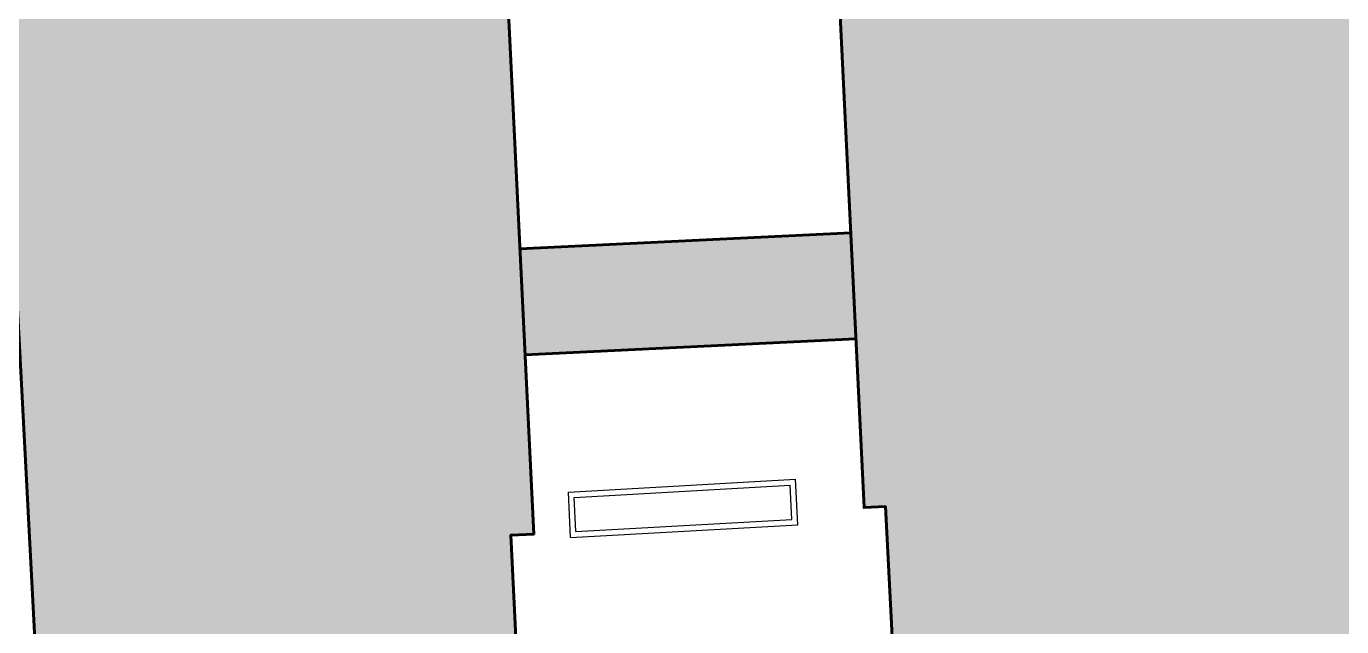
# Model space of a CAD drawing. Header units: millimetres. Extents: x 34038 to 35840, y 10511 to 10922.
# Drawn here: x 34289.85 to 34324.52, y 10812.27 to 10828.08 of the extents above; entities that cross this region are included whole.
import ezdxf

# ---------------------------------------------------------------- set-up
doc = ezdxf.new("R2010")
doc.units = ezdxf.units.MM
doc.layers.add('MANTER', color=150, linetype='Continuous')
doc.layers.add('PROJEÇÃO DAS EDIFICAÇÕES', color=4, linetype='Continuous', lineweight=60)

msp = doc.modelspace()

# ---------------------------------------------------------------- hatches: boundary and pattern name
at = {"layer": 'MANTER'}
h = msp.add_hatch(color=170, dxfattribs=at)
h.dxf.hatch_style = 1
h.paths.add_polyline_path([(34323.743, 10857.152), (34287.794, 10855.437), (34290.719, 10799.684), (34303.323, 10800.297), (34302.624, 10814.68), (34303.223, 10814.709), (34301.898, 10841.994), (34310.62, 10842.41), (34311.932, 10815.407), (34312.492, 10815.434), (34313.24, 10800.853), (34326.756, 10801.507)])
h = msp.add_hatch(color=170, dxfattribs=at)
h.dxf.hatch_style = 1
h.paths.add_polyline_path([(34311.58, 10822.646), (34302.858, 10822.224), (34302.994, 10819.427), (34311.716, 10819.849)])

# ---------------------------------------------------------------- linework, layer by layer
at = {"color": 7}
for p, q in [((34304.137, 10815.816), (34310.127, 10816.152)), ((34304.294, 10815.675), (34309.985, 10815.994)), ((34304.337, 10814.776), (34310.029, 10815.095)), ((34304.195, 10814.618), (34310.186, 10814.953))]:
    msp.add_line(p, q, dxfattribs=at)
for p, q in [((34310.186, 10814.953), (34310.127, 10816.152)), ((34304.195, 10814.618), (34304.137, 10815.816)), ((34310.029, 10815.095), (34309.985, 10815.994)), ((34304.337, 10814.776), (34304.294, 10815.675))]:
    msp.add_line(p, q)
at = {"layer": 'MANTER'}
msp.add_lwpolyline([(34313.238, 10800.853), (34326.756, 10801.507), (34323.743, 10857.152), (34287.794, 10855.437), (34290.719, 10799.684), (34303.323, 10800.297), (34302.624, 10814.68), (34303.223, 10814.709), (34301.898, 10841.994), (34310.62, 10842.41), (34311.932, 10815.407), (34312.492, 10815.434), (34313.24, 10800.852)], dxfattribs=at)
at = {"layer": 'PROJEÇÃO DAS EDIFICAÇÕES', "color": 3}
for p, q in [((34302.858, 10822.224), (34311.58, 10822.646)), ((34302.994, 10819.427), (34311.716, 10819.849))]:
    msp.add_line(p, q, dxfattribs=at)
at = {"layer": 'PROJEÇÃO DAS EDIFICAÇÕES'}
msp.add_lwpolyline([(34313.238, 10800.853), (34326.756, 10801.507), (34323.743, 10857.152), (34287.794, 10855.437), (34290.719, 10799.684), (34303.323, 10800.297), (34302.624, 10814.68), (34303.223, 10814.709), (34301.898, 10841.994), (34310.62, 10842.41), (34311.932, 10815.407), (34312.492, 10815.434), (34313.24, 10800.852)], dxfattribs=at)

doc.saveas('drawing.dxf')
